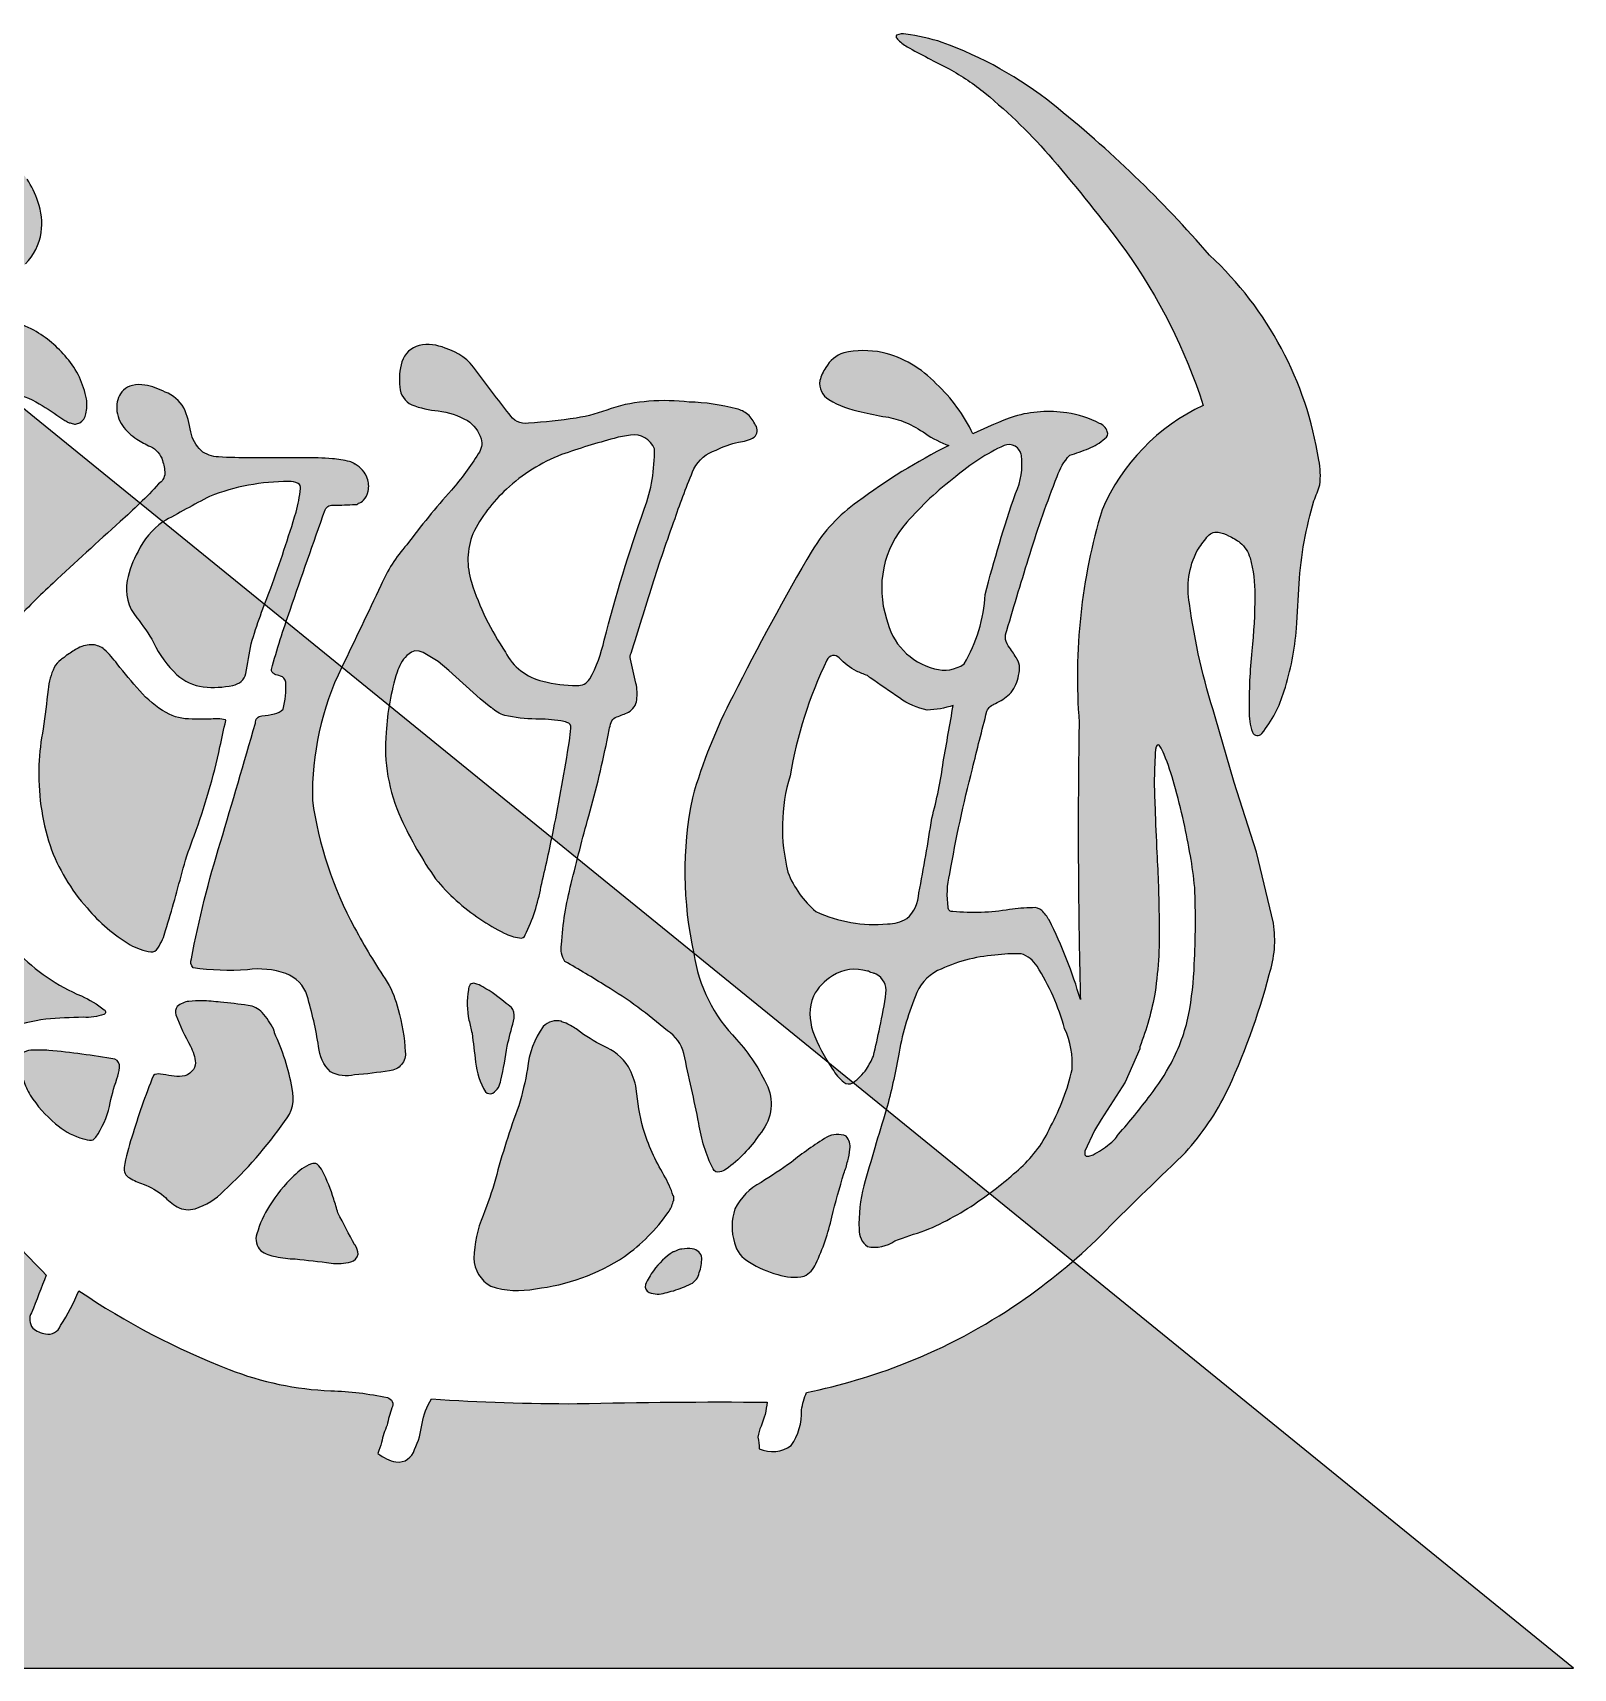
# Model space of a CAD drawing. Header units: millimetres. Extents: x 2998490 to 15040601, y 444546 to 7822218.
# Drawn here: x 14715348 to 14717371, y 7604826 to 7606973 of the extents above; entities that cross this region are included whole.
import ezdxf

# ---------------------------------------------------------------- set-up
doc = ezdxf.new("R2010")
doc.units = ezdxf.units.MM
doc.header["$LTSCALE"] = 2000
doc.layers.add('图框', color=7, linetype='Continuous')

# ---------------------------------------------------------------- blocks, each defined once
blk = doc.blocks.new('TJAD_TK_LOGO')
for points in [[(0.30881, 0.23874, -0.055111), (0.29784, 0.21796, -0.399817), (0.28891, 0.21309, -0.15154), (0.28133, 0.2164, -0.301448), (0.28053, 0.2256, 0.010306), (0.2893, 0.24801, -0.01851), (0.21581, 0.32957, -0.103184), (0.1567, 0.4231, -0.120959), (0.15591, 0.5005, 0.063512), (0.16829, 0.63755, 0.024265), (0.16327, 0.7157, -0.039016), (0.15889, 0.75855, -0.148803), (0.16723, 0.79521, -0.063522), (0.18987, 0.8185, -0.021561), (0.19907, 0.82694), (0, 0.9887), (0, 0.01362), (1.2, 0.01362), (0.90146, 0.25621, -0.02734), (0.8698, 0.23178, -0.056811), (0.80151, 0.19546, -0.043653), (0.74279, 0.17808, 0.070224), (0.73982, 0.16763, -0.155586), (0.73364, 0.14639, -0.268078), (0.71452, 0.14446, 0.046034), (0.71379, 0.15138, -0.10837), (0.71572, 0.15799, 0.067272), (0.7193, 0.17228, 0.007869), (0.60595, 0.17138, -0.018474), (0.51903, 0.17421, 0.089356), (0.51345, 0.15953, -0.084297), (0.50899, 0.14409, -0.378712), (0.49792, 0.13661, -0.129516), (0.48718, 0.14176, 0.010082), (0.48935, 0.14827, -0.06366), (0.49267, 0.15853, -0.047427), (0.49601, 0.17002, 0.412458), (0.49282, 0.17498, 0.04646), (0.45909, 0.17906, -0.083304), (0.3984, 0.19177, -0.056916)], [(0.27751, 0.85143, 0.150805), (0.28636, 0.86957, 0.118181), (0.28441, 0.88799, 0.061251), (0.2779, 0.90147, 0.110829), (0.26583, 0.91177, 0.065976), (0.24825, 0.91883, 0.129921), (0.22866, 0.91972, 0.40681), (0.22638, 0.91568, 0.07663), (0.23027, 0.90699, -0.019502), (0.2369, 0.89583, -0.085799), (0.24059, 0.88429, -0.150999), (0.2351, 0.8585, -0.086307), (0.22482, 0.84645, -0.019332), (0.20624, 0.83258, 0.015742), (0.19907, 0.82694), (0.26358, 0.77452, -0.014783), (0.26722, 0.77416, -0.092021), (0.28522, 0.76746, -0.021612), (0.29918, 0.75832, 0.020501), (0.30164, 0.75688, -0.138406), (0.30203, 0.7565, -0.004327), (0.30424, 0.75585, 0.041521), (0.30683, 0.75531, 0.017006), (0.30936, 0.7562, 0.175362), (0.31267, 0.76017, 0.115175), (0.31332, 0.77033, 0.133458), (0.30164, 0.79475, 0.090138), (0.28204, 0.81134, 0.068529), (0.26743, 0.81655, -0.013934), (0.25656, 0.8189, -0.201719), (0.24956, 0.82386, -0.378426), (0.2504, 0.83067, -0.084166), (0.25976, 0.83735, 0.070184)], [(0.26358, 0.77452, 0.064867), (0.24764, 0.77356, 0.116531), (0.22564, 0.76465, 0.208218), (0.21612, 0.75027, 0.02194), (0.21639, 0.7413, -0.003556), (0.2234, 0.64021, -0.008585), (0.22488, 0.6059, -0.036626), (0.22439, 0.58687, -0.030322), (0.21876, 0.56539, 0.008639), (0.20789, 0.52766, 0.029199), (0.2005, 0.49266, 0.047639), (0.19913, 0.46887, 0.083135), (0.20315, 0.45005, 0.077424), (0.22183, 0.41851, 0.095524), (0.25141, 0.39201, 0.133345), (0.25545, 0.39098, 0.037671), (0.26604, 0.39454, -0.074764), (0.28922, 0.40054, -0.017227), (0.31149, 0.40175, 0.103318), (0.32378, 0.40341, 0.529251), (0.3243, 0.40595, 0.058891), (0.31031, 0.41444, -0.106556), (0.27218, 0.44078, -0.157893), (0.24386, 0.49967, -0.090292), (0.24061, 0.54064, -0.061166), (0.25669, 0.61208, -0.11155), (0.27017, 0.6374, -0.016825), (0.29343, 0.66062, -0.002917), (0.33345, 0.69727, 0.013927), (0.34524, 0.70817)], [(0.47364, 0.73138, 0.018572), (0.47324, 0.73138), (0.47324, 0.73177, 0.06936), (0.47026, 0.73301, 0.047212), (0.45997, 0.73467, 0.024282), (0.4431, 0.73524, -0.000753), (0.41152, 0.73527, -0.013374), (0.39207, 0.73577, -0.164458), (0.38166, 0.73956, -0.15617), (0.37553, 0.75078, 0.064833), (0.3714, 0.76502, 0.17195), (0.36026, 0.77445, 0.077232), (0.3482, 0.7786, 0.099365), (0.34071, 0.77841, 0.128164), (0.33538, 0.77557, 0.199677), (0.33139, 0.76596, 0.156287), (0.33478, 0.75448, 0.086381), (0.34338, 0.74635, 0.029794), (0.35144, 0.742, -0.218512), (0.3587, 0.73366, -0.050196), (0.36017, 0.72597, -0.223734), (0.35637, 0.71969, -0.013892), (0.34524, 0.70817), (0.3589, 0.69707, -0.00619), (0.3868, 0.71228, -0.093205), (0.43392, 0.72116, -0.103421), (0.43943, 0.72002, -0.384925), (0.44095, 0.71696, -0.045853), (0.43836, 0.70293, -0.014561), (0.42325, 0.65758, 0.006316), (0.41949, 0.64784), (0.43233, 0.63741, -0.003465), (0.43477, 0.64446, -0.002724), (0.45572, 0.70433, -0.338072), (0.4611, 0.70698, 0.005218), (0.47344, 0.70742, 0.309415), (0.47563, 0.7082, 0.132077), (0.4786, 0.70995, 0.147744), (0.48138, 0.71544, 0.135646), (0.48081, 0.72308, 0.18433)], [(0.75587, 0.3745, 0.010654), (0.75827, 0.37088, 0.091005), (0.76493, 0.36301, 0.311976), (0.77041, 0.3627)]]:
    blk.add_hatch(color=256).paths.add_polyline_path(points)
h = blk.add_hatch(color=256)
h.paths.add_polyline_path([(0.98153, 0.68792, -0.266995), (0.98813, 0.69093, -0.078548), (0.9944, 0.68874, -0.061401), (1.00138, 0.68467, -0.140506), (1.00722, 0.67556, -0.075077), (1.01003, 0.65327, -0.023792), (1.00836, 0.6201, 0.028581), (1.0066, 0.58471, 0.083513), (1.00864, 0.57165, 0.556873), (1.01421, 0.57089, 0.099876), (1.02756, 0.59631, 0.058859), (1.03485, 0.63327, 0.00868), (1.03644, 0.66024, -0.055868), (1.04534, 0.70969, 0.012909), (1.04885, 0.7191, 0.07627), (1.04822, 0.7339, 0.168287), (0.98312, 0.85603, 0.045812), (0.88953, 0.94607, 0.082299), (0.82362, 0.98292, 0.045024), (0.80189, 0.98789, 0.184323), (0.79642, 0.98715, 0.401214), (0.79695, 0.98491, 0.073894), (0.80272, 0.98033, 0.009968), (0.8278, 0.9671, -0.045085), (0.84926, 0.95264, -0.042435), (0.88951, 0.91327, -0.014659), (0.93263, 0.85945, -0.075958), (0.9793, 0.76654, 0.183281), (0.91893, 0.7042, 0.093166), (0.90534, 0.57742, 0.002645), (0.90486, 0.53878), (0.95013, 0.53878, -0.021718), (0.95089, 0.56136, -0.060902), (0.95146, 0.56342, -0.750169), (0.95342, 0.56331, -0.062141), (0.95602, 0.55848, -0.02804), (0.96202, 0.54063, -0.001207), (0.96254, 0.53878), (0.99875, 0.53878), (0.9978, 0.54178), (0.98642, 0.58089, -0.042759), (0.97107, 0.64831, -0.166183), (0.97571, 0.67999, -0.02967)])
h.paths.add_polyline_path([(0.92053, 0.74668, 0.337691), (0.92232, 0.75036, 0.234051), (0.91753, 0.7558, 0.085029), (0.89795, 0.76201, 0.109404), (0.86662, 0.75997, 0.027051), (0.84194, 0.74954, 0.096966), (0.82008, 0.77939, 0.147389), (0.78791, 0.79802, 0.110178), (0.76489, 0.79778, 0.193659), (0.75429, 0.78908, 0.105864), (0.75071, 0.78133, 0.322715), (0.75613, 0.77, 0.090222), (0.77528, 0.76266, 0.021428), (0.79001, 0.75965, -0.062248), (0.80177, 0.75632, -0.0489), (0.81361, 0.7497, 0.061445), (0.8276, 0.74258, 0.045204), (0.77322, 0.70902, 0.105153), (0.74613, 0.68006, 0.017534), (0.69896, 0.59333, 0.04727), (0.6765, 0.53878), (0.73106, 0.53878, -0.016538), (0.73288, 0.54572, -0.06987), (0.75491, 0.61468, -0.55525), (0.76226, 0.61595, 0.087068), (0.7725, 0.60804, 0.000587), (0.77903, 0.60542, 0.051645), (0.78073, 0.60412, 0.002312), (0.79818, 0.59213, 0.1078), (0.81474, 0.58486, 0.06971), (0.83018, 0.58762, -0.002349), (0.82427, 0.55401, -0.014725), (0.82174, 0.53878), (0.83889, 0.53878, -0.003665), (0.84166, 0.54984, -0.003176), (0.85029, 0.58417, -0.214328), (0.85535, 0.5888, 0.079005), (0.86378, 0.59434, 0.136284), (0.86891, 0.6041, 0.042038), (0.8698, 0.61006, 0.121208), (0.86854, 0.61485, 0.033156), (0.86369, 0.62212, -0.089896), (0.8614, 0.627, -0.153361), (0.86219, 0.63235, -0.00558), (0.87608, 0.67818, -0.02004), (0.89221, 0.72411, -0.10938), (0.89966, 0.73679, 0.024126), (0.91103, 0.74086, 0.094696)])
h.paths.add_polyline_path([(0.87086, 0.73654, -0.143663), (0.86737, 0.71407, 0.018808), (0.84927, 0.65381, -0.117601), (0.83672, 0.61238, -0.229986), (0.81907, 0.60951, -0.2857), (0.79045, 0.63932, -0.267121), (0.80254, 0.69681, -0.053371), (0.83161, 0.72385, -0.07094), (0.86058, 0.74263, -0.49062)], flags=16)
h = blk.add_hatch(color=256)
h.paths.add_polyline_path([(0.71231, 0.75474, 0.083086), (0.70775, 0.76113, 0.127732), (0.70105, 0.76438, 0.060999), (0.67272, 0.76847, 0.050289), (0.64876, 0.76895, 0.061315), (0.62626, 0.76472, -0.058239), (0.60533, 0.75898, -0.023274), (0.57689, 0.75591, -0.318074), (0.56537, 0.76155, -0.012807), (0.54594, 0.78699, 0.176594), (0.52729, 0.80068, 0.141446), (0.51177, 0.80231, 0.254042), (0.50146, 0.79258, 0.094349), (0.50017, 0.77737, 0.272202), (0.50735, 0.76686, 0.06938), (0.52305, 0.76321, -0.099001), (0.54048, 0.7575, -0.173209), (0.54859, 0.74674, -0.244282), (0.54702, 0.7377, -0.042049), (0.53093, 0.71594, 0.019533), (0.5043, 0.68347, 0.074328), (0.48889, 0.6592, -0.003717), (0.46557, 0.61039), (0.49384, 0.58742, -0.03259), (0.4985, 0.60731, -0.114709), (0.5043, 0.6174), (0.5072, 0.61949), (0.50912, 0.62019), (0.51176, 0.62006), (0.5142, 0.61928), (0.52307, 0.61377), (0.5294, 0.60854), (0.5482, 0.59153), (0.55446, 0.58648), (0.55487, 0.58648, 0.137325), (0.56278, 0.58171, 0.052206), (0.58124, 0.57954, -0.039081), (0.59627, 0.57837, -0.061234), (0.59984, 0.57749, -0.389955), (0.60223, 0.57411, -0.015439), (0.60137, 0.56646, -0.009793), (0.59185, 0.51352, -0.001555), (0.59086, 0.50859), (0.60608, 0.49622, -0.005675), (0.61285, 0.52176, 0.021764), (0.62441, 0.5699, -0.037231), (0.62655, 0.57851, -0.166808), (0.62959, 0.58077, 0.014415), (0.63662, 0.58366, 0.232872), (0.64151, 0.59091, 0.087887), (0.64103, 0.60088, 0.002273), (0.63776, 0.6149, -0.178357), (0.63811, 0.61878, -0.001216), (0.65094, 0.65955, -0.011476), (0.66433, 0.69914, -0.017032), (0.67558, 0.72876, -0.192629), (0.68878, 0.73991, -0.05264), (0.70213, 0.74467, 0.121865), (0.71153, 0.74752, 0.384919)])
h.paths.add_polyline_path([(0.59667, 0.73717, -0.021509), (0.62812, 0.74683, -0.053885), (0.63782, 0.74867, -0.363115), (0.65201, 0.74065, -0.093078), (0.64601, 0.70461, 0.023125), (0.62215, 0.62649, -0.067346), (0.61348, 0.60341, -0.278742), (0.60573, 0.59952, -0.067064), (0.58551, 0.60213, -0.223721), (0.56317, 0.61941, -0.070697), (0.54298, 0.66087, -0.171192), (0.54372, 0.69003, -0.090372), (0.5638, 0.71659, -0.097027)], flags=16)
h = blk.add_hatch(color=256)
h.paths.add_polyline_path([(0.41949, 0.64784), (0.3589, 0.69707, 0.122439), (0.34409, 0.67942, 0.077208), (0.33764, 0.66218, 0.221374), (0.34315, 0.64015, -0.044103), (0.3534, 0.62512, 0.092474), (0.36728, 0.60594, 0.149827), (0.38303, 0.59867, 0.078107), (0.40063, 0.59962, 0.300992), (0.40848, 0.60661, 0.003448), (0.41157, 0.62444, -0.014936)])
h.paths.add_polyline_path([(0.44808, 0.53122, -0.118411), (0.46557, 0.61039), (0.43233, 0.63741, 0.013731), (0.42363, 0.60913, 0.354128), (0.42552, 0.60656, 0.149403), (0.42546, 0.60619, -0.033756), (0.42898, 0.6051, -0.301225), (0.43223, 0.60156, -0.067966), (0.43064, 0.58533, -0.155357), (0.42546, 0.58262, -0.0383), (0.41755, 0.58134, 0.394404), (0.41409, 0.57711, -0.002997), (0.39326, 0.50605, 0.027314), (0.37589, 0.43656, 0.262389), (0.37689, 0.43116, 0.054171), (0.40932, 0.43007, -0.120269), (0.4322, 0.42777, -0.238212), (0.44497, 0.41454, -0.030328), (0.45179, 0.38432, 0.177342), (0.45886, 0.36921, 0.189169), (0.47324, 0.36741, 0.024901), (0.49406, 0.36988, 0.43233), (0.50349, 0.38118, 0.054023), (0.49916, 0.40643, 0.072563), (0.49275, 0.42266, -0.024272), (0.47324, 0.45512, -0.09052)])
h.paths.add_polyline_path([(0.59086, 0.50859), (0.49384, 0.58742, 0.02545), (0.49203, 0.57157, 0.128799), (0.50092, 0.52013, 0.044216), (0.52156, 0.48427, 0.076323), (0.54802, 0.46043, 0.034366), (0.56241, 0.45192, 0.076032), (0.57215, 0.44892, 0.341488), (0.57502, 0.45086, 0.069217), (0.58437, 0.47946, 0.009229)])
h.paths.add_polyline_path([(0.60608, 0.49622, 0.003269), (0.60244, 0.48144, 0.051211), (0.59667, 0.44508, 0.204101), (0.59866, 0.43503, -0.011598), (0.62322, 0.42028, -0.044991), (0.65981, 0.39357, -0.200983), (0.66948, 0.3801, -0.006426), (0.67851, 0.33848, 0.079721), (0.68706, 0.31122, 0.326464), (0.69069, 0.30944, 0.087838), (0.69475, 0.3111, 0.087656), (0.71457, 0.33173, 0.286319), (0.71957, 0.36033, 0.076349), (0.70105, 0.38851, -0.160397), (0.67555, 0.43977), (0.67555, 0.43977)])
h.paths.add_polyline_path([(0.85172, 0.29663), (0.79032, 0.34652, 0.007087), (0.77694, 0.30133, 0.070922), (0.77407, 0.2754, 0.248353), (0.77903, 0.26501, 0.199635), (0.79542, 0.26842, -0.006886), (0.81337, 0.27458, 0.05678), (0.84674, 0.29305, 0.006803)])
h = blk.add_hatch(color=256)
h.paths.add_polyline_path([(0.39298, 0.56288, -0.011586), (0.39651, 0.57872, 0.253288), (0.39609, 0.57912, 0.095247), (0.38777, 0.57952, -0.0106), (0.37632, 0.57954, -0.133876), (0.36083, 0.58333, -0.082431), (0.34513, 0.59637, -0.01622), (0.3317, 0.61239, 0.042319), (0.32398, 0.62104, 0.140851), (0.31718, 0.6238, 0.145933), (0.30849, 0.62181, 0.038492), (0.30203, 0.61778), (0.30164, 0.61778, 0.000616), (0.30004, 0.61624, 0.032553), (0.29794, 0.61476, 0.095329), (0.29416, 0.61031, 0.096767), (0.29055, 0.59711, -0.001525), (0.28756, 0.57372, 0.034244), (0.28495, 0.55216, 0.085899), (0.29164, 0.50407, 0.097395), (0.31369, 0.46688, 0.083463), (0.33947, 0.44499, 0.098864), (0.35167, 0.44075, 0.30663), (0.35588, 0.44296, 0.075685), (0.36058, 0.45346, 0.009946), (0.37099, 0.49055, -0.023424), (0.37758, 0.50994, 0.034776)])
h.paths.add_polyline_path([(0.3331, 0.37231, 0.321528), (0.3303, 0.37668, 0.021484), (0.29091, 0.38197, 0.022843), (0.28153, 0.38219, 0.102534), (0.27629, 0.38098, 0.130045), (0.27175, 0.37827, 0.267367), (0.27121, 0.37365, -0.005872), (0.27575, 0.36426, 0.058515), (0.27984, 0.35535, 0.081344), (0.29489, 0.33829, 0.099387), (0.30948, 0.32982, 0.035917), (0.31517, 0.32838, 0.245908), (0.31849, 0.32969, 0.105203), (0.32705, 0.34863, -0.034055), (0.33157, 0.36525, 0.056891)])
h.paths.add_polyline_path([(0.43149, 0.33956, 0.245812), (0.43596, 0.35932, 0.065072), (0.42546, 0.39252, 0.134826), (0.42532, 0.39341, -0.114996), (0.42507, 0.39445, 0.061748), (0.41817, 0.40452, 0.16919), (0.40987, 0.40881, 0.009694), (0.39324, 0.41075, 0.017654), (0.38225, 0.41158, 0.044621), (0.37446, 0.41117, 0.15913), (0.3675, 0.40816, 0.263058), (0.36656, 0.40359, 0.037983), (0.37536, 0.38448, -0.091013), (0.3784, 0.37451, -0.183458), (0.37626, 0.36955, -0.186991), (0.37046, 0.36655, -0.076588), (0.36384, 0.36684, 0.012233), (0.35705, 0.36796, 0.175338), (0.35325, 0.36704, 0.023216), (0.34041, 0.33025, 0.04069), (0.33579, 0.31226, 0.28537), (0.33894, 0.30592, 0.048651), (0.34716, 0.3023, -0.083296), (0.35948, 0.29511, 0.044689), (0.36743, 0.28865, 0.196761), (0.37812, 0.28761, 0.127879), (0.39536, 0.29822, 0.050671)])
h.paths.add_polyline_path([(0.46329, 0.2851, 0.013244), (0.46082, 0.29332, 0.042352), (0.45379, 0.3106, 0.086452), (0.45099, 0.31417, 0.181931), (0.44745, 0.31441, 0.105167), (0.43698, 0.30711, 0.063777), (0.42247, 0.28924, 0.079039), (0.415, 0.27261, 0.295118), (0.41732, 0.26256, 0.12746), (0.42616, 0.25903, 0.051219), (0.43781, 0.25767, -0.006938), (0.45921, 0.25516, 0.101871), (0.47163, 0.25608, 0.282022), (0.47528, 0.26043, 0.127329), (0.47342, 0.26615), (0.47324, 0.26617, -0.004335)])
h.paths.add_polyline_path([(0.65773, 0.30757, -0.058552), (0.64526, 0.33545, -0.043685), (0.64123, 0.35906, 0.088622), (0.63652, 0.37217, 0.151789), (0.62153, 0.38461, -0.046532), (0.60616, 0.39422, 0.04555), (0.59946, 0.39812, 0.043142), (0.59667, 0.39909), (0.59662, 0.39943, 0.251715), (0.58578, 0.3963, 0.137334), (0.57638, 0.37097, -0.022108), (0.5712, 0.34903, 0.025269), (0.55725, 0.3052, -0.028381), (0.5499, 0.28365, 0.095667), (0.54441, 0.25802, 0.266705), (0.55446, 0.24144, 0.133638), (0.58108, 0.23989, 0.117773), (0.63413, 0.25903, 0.081266), (0.6603, 0.28537, 0.080524), (0.66316, 0.29168), (0.66319, 0.29201), (0.66356, 0.29245), (0.66356, 0.29515), (0.66321, 0.2952, 0.059624)])
h.paths.add_polyline_path([(0.56752, 0.40642, 0.121011), (0.56362, 0.4099, 0.051248), (0.54975, 0.41983, 0.077555), (0.54474, 0.42191, 0.238499), (0.54217, 0.42122, 0.167798), (0.54117, 0.41812, 0.09655), (0.54142, 0.39991, -0.014406), (0.54326, 0.39228, -0.00033), (0.54537, 0.37499, 0.1059), (0.55129, 0.35727, 0.313865), (0.55571, 0.35651, 0.231713), (0.56042, 0.3643, 0.026659), (0.56425, 0.3846, -0.007425), (0.56811, 0.3998, 0.16995)])
h.paths.add_polyline_path([(0.67879, 0.2495, 0.082015), (0.68025, 0.25815, 0.360369), (0.67463, 0.26361, 0.094324), (0.66834, 0.26347, 0.109868), (0.66575, 0.26291, -0.017853), (0.66356, 0.26192), (0.66316, 0.26192, 0.095638), (0.65151, 0.25063, 0.069381), (0.6467, 0.24232, 0.391778), (0.64887, 0.23761, 0.16265), (0.65837, 0.23739, 0.029698), (0.66316, 0.23874), (0.66356, 0.23874, 0.027865), (0.67377, 0.24274, 0.232972)])
h.paths.add_polyline_path([(0.76506, 0.30864, -0.00792), (0.76628, 0.31215, -0.04061), (0.76731, 0.31606, 0.057732), (0.76861, 0.32303, 0.231089), (0.76638, 0.33089, 0.223752), (0.75475, 0.33022, 0.032861), (0.73364, 0.31524, -0.012035), (0.7156, 0.30332, 0.160241), (0.70008, 0.28743, 0.160304), (0.69979, 0.26733, 0.221951), (0.70875, 0.25572, 0.080228), (0.72553, 0.24841, 0.124433), (0.74142, 0.2473, 0.177577), (0.74822, 0.25479, 0.06059), (0.75776, 0.28264, -0.013372)])
h = blk.add_hatch(color=256)
h.paths.add_polyline_path([(0.95165, 0.49978, -0.00262), (0.95055, 0.52649, -0.01182), (0.95013, 0.53878), (0.90486, 0.53878, 0.006126), (0.9053, 0.44927, 0.002492), (0.90604, 0.41223, 0.048247), (0.88734, 0.45973, 0.065909), (0.88313, 0.46537, 0.224936), (0.87748, 0.46702, 0.038284), (0.86378, 0.46594, -0.06616), (0.82999, 0.46477, -0.485088), (0.82725, 0.46723, -0.101913), (0.82819, 0.48716, -0.016956), (0.83889, 0.53878), (0.82174, 0.53878, -0.017973), (0.81743, 0.52044, -0.010562), (0.80977, 0.47589, -0.208845), (0.80252, 0.46053, -0.11949), (0.79103, 0.45739, -0.131776), (0.74837, 0.46477, -0.127624), (0.73166, 0.48816, -0.118385), (0.73106, 0.53878), (0.6765, 0.53878, 0.005191), (0.67468, 0.53255, 0.105733), (0.67555, 0.43977), (0.71814, 0.40516), (0.74484, 0.40516, -0.078177), (0.7468, 0.4144, -0.129583), (0.75821, 0.42642, -0.224047), (0.77903, 0.42923, -0.071036), (0.77967, 0.42917, 0.101063), (0.78101, 0.42848, -0.019588), (0.78261, 0.42807, -0.023828), (0.7843, 0.42737, -0.322257), (0.79011, 0.4162, -0.013384), (0.78838, 0.40516), (0.80422, 0.40516, -0.014271), (0.80752, 0.41398, -0.194353), (0.82093, 0.42954, -0.094044), (0.85505, 0.43878, -0.035175), (0.87066, 0.43961, -0.177154), (0.88018, 0.43221, -0.054292), (0.89341, 0.40516), (0.94814, 0.40516, 0.016129), (0.95062, 0.41669, 0.043741), (0.95294, 0.46025, 0.012835)])
h.paths.add_polyline_path([(1.02116, 0.45775), (1.011, 0.50008), (0.99875, 0.53878), (0.96254, 0.53878, -0.013434), (0.9677, 0.51803, -0.01242), (0.97163, 0.49805, -0.017255), (0.97422, 0.47911, -0.024091), (0.97396, 0.43337, -0.03797), (0.97092, 0.40516), (1.01219, 0.40516, 0.01383), (1.01871, 0.42729, 0.116879)])
h.paths.add_polyline_path([(0.96673, 0.31904, 0.068823), (0.99247, 0.3556, 0.031999), (1.01219, 0.40516), (0.97092, 0.40516, -0.002893), (0.97051, 0.40304, -0.072675), (0.96028, 0.37461, -0.038888), (0.94768, 0.35515, -0.02059), (0.92877, 0.33208, -0.114728), (0.92325, 0.32608, -0.052839), (0.91361, 0.31981), (0.91099, 0.31887), (0.90877, 0.31897), (0.90872, 0.322), (0.91442, 0.33427), (0.91838, 0.34074), (0.93277, 0.36309), (0.94147, 0.38286), (0.94147, 0.38402, 0.030329), (0.94814, 0.40516), (0.89341, 0.40516, -0.019139), (0.89663, 0.39502, -0.131139), (0.90104, 0.37053, -0.068706), (0.8883, 0.3366, -0.106182), (0.87049, 0.31215, -0.027075), (0.85172, 0.29663), (0.90146, 0.25621, 0.015633), (0.9183, 0.27168, -0.009266)])
h = blk.add_hatch(color=256)
h.paths.add_polyline_path([(0.79754, 0.37873, -0.041396), (0.80422, 0.40516), (0.78838, 0.40516, -0.011453), (0.78643, 0.3958, -0.01007), (0.78261, 0.37861, -0.034546), (0.7785, 0.37083, -0.087737), (0.77041, 0.3627), (0.79032, 0.34652), (0.79032, 0.34652, 0.020125)])
h.paths.add_polyline_path([(0.74484, 0.40516), (0.71814, 0.40516), (0.75587, 0.3745, -0.051476), (0.74658, 0.39329, -0.099669)])
blk.add_lwpolyline([(0, 0.9887), (0, 0.01362), (1.2, 0.01362)], close=True)
for points in [[(0.27218, 0.44078, 0.106556), (0.31031, 0.41444, -0.057352), (0.32396, 0.40621, -0.620281), (0.32378, 0.40341, -0.103318), (0.31149, 0.40175, 0.017227), (0.28922, 0.40054, 0.074764), (0.26604, 0.39454, -0.037671)], [(0.26722, 0.77416, -0.092021), (0.28522, 0.76746, -0.021612), (0.29918, 0.75832, 0.020501), (0.30164, 0.75688, -0.138406), (0.30203, 0.7565, -0.004327), (0.30424, 0.75585, 0.041521), (0.30683, 0.75531, 0.017006), (0.30936, 0.7562, 0.218913), (0.313, 0.76139, 0.100805), (0.31332, 0.77033, 0.133458), (0.30164, 0.79475, 0.090138), (0.28204, 0.81134, 0.068529), (0.26743, 0.81655, -0.013934)], [(0.27695, 0.85084, 0.15691), (0.28636, 0.86957, 0.118181), (0.28441, 0.88799, 0.061251), (0.2779, 0.90147, 0.110829)], [(0.21581, 0.32957, 0.01851), (0.2893, 0.24801, -0.010306), (0.28053, 0.2256, 0.301448), (0.28133, 0.2164, 0.15154), (0.28891, 0.21309, 0.399817), (0.29784, 0.21796, 0.055111), (0.30881, 0.23874, 0.056916), (0.3984, 0.19177, 0.083304), (0.45909, 0.17906, -0.046418), (0.49278, 0.17499, -0.509372), (0.49554, 0.1688, 0.042269), (0.49267, 0.15853, 0.06366), (0.48935, 0.14827, -0.010082), (0.48718, 0.14176, 0.129516), (0.49792, 0.13661, 0.378712), (0.50899, 0.14409, 0.084297), (0.51345, 0.15953, -0.089356), (0.51903, 0.17421, 0.018474), (0.60595, 0.17138, -0.007869), (0.7193, 0.17228, -0.067272), (0.71572, 0.15799, 0.10837), (0.71379, 0.15138, -0.046034), (0.71452, 0.14446, 0.268078), (0.73364, 0.14639, 0.155586), (0.73982, 0.16763, -0.070224), (0.74279, 0.17808, 0.043653), (0.80151, 0.19546, 0.056811), (0.8698, 0.23178, 0.042991), (0.9183, 0.27168, -0.009266), (0.96673, 0.31904, 0.068823), (0.99247, 0.3556, 0.045849), (1.01871, 0.42729, 0.116879), (1.02116, 0.45775), (1.011, 0.50008), (0.9978, 0.54178), (0.98642, 0.58089, -0.042759), (0.97107, 0.64831, -0.166183), (0.97571, 0.67999, -0.02967), (0.98153, 0.68792, -0.266995), (0.98813, 0.69093, -0.078548), (0.9944, 0.68874, -0.061401), (1.00138, 0.68467, -0.140506), (1.00722, 0.67556, -0.075077), (1.01003, 0.65327, -0.023792), (1.00836, 0.6201, 0.028581), (1.0066, 0.58471, 0.083513), (1.00864, 0.57165, 0.561681), (1.01424, 0.57093, 0.099708), (1.02756, 0.59631, 0.059415), (1.03488, 0.63363, 0.008566), (1.03644, 0.66024, -0.055868), (1.04534, 0.70969, 0.012909), (1.04885, 0.7191, 0.07627), (1.04822, 0.7339, 0.168287), (0.98312, 0.85603, 0.045812), (0.88953, 0.94607, 0.082299), (0.82362, 0.98292, 0.045024), (0.80189, 0.98789, 0.184323), (0.79642, 0.98715, 0.401214), (0.79695, 0.98491, 0.073894), (0.80272, 0.98033, 0.009968), (0.8278, 0.9671, -0.045085), (0.84926, 0.95264, -0.042435), (0.88951, 0.91327, -0.014659), (0.93263, 0.85945, -0.075958), (0.9793, 0.76654, 0.183281), (0.91893, 0.7042, 0.093166), (0.90534, 0.57742, 0.00877), (0.9053, 0.44927, 0.002492), (0.90604, 0.41223, 0.048247), (0.88734, 0.45973, 0.065909), (0.88313, 0.46537, 0.224936), (0.87748, 0.46702, 0.038284), (0.86378, 0.46594, -0.06616), (0.82999, 0.46477, -0.485088), (0.82725, 0.46723, -0.101913), (0.82819, 0.48716, -0.020622), (0.84166, 0.54984, -0.003176), (0.85029, 0.58417, -0.214328), (0.85535, 0.5888, 0.079005), (0.86378, 0.59434, 0.136284), (0.86891, 0.6041, 0.042038), (0.8698, 0.61006, 0.13569), (0.86824, 0.61536, 0.030912), (0.86369, 0.62212, -0.089896), (0.8614, 0.627, -0.153361), (0.86219, 0.63235, -0.00558), (0.87608, 0.67818, -0.02004), (0.89221, 0.72411, -0.10938), (0.89966, 0.73679, 0.024126), (0.91103, 0.74086, 0.094696), (0.92053, 0.74668, 0.397569), (0.9221, 0.75104, 0.211166), (0.91753, 0.7558, 0.085029), (0.89795, 0.76201, 0.109404), (0.86662, 0.75997, 0.027051), (0.84194, 0.74954, 0.096966), (0.82008, 0.77939, 0.147389), (0.78791, 0.79802, 0.110178), (0.76489, 0.79778, 0.193659), (0.75429, 0.78908, 0.105864), (0.75071, 0.78133, 0.322715), (0.75613, 0.77, 0.090222), (0.77528, 0.76266, 0.021428), (0.79001, 0.75965, -0.062248), (0.80177, 0.75632, -0.0489), (0.81361, 0.7497, 0.061445), (0.8276, 0.74258, 0.045204), (0.77322, 0.70902, 0.105153), (0.74613, 0.68006, 0.017534), (0.69896, 0.59333, 0.052474), (0.67468, 0.53255, 0.105733), (0.67555, 0.43977, 0.160397), (0.70105, 0.38851, -0.076349), (0.71957, 0.36033, -0.286319), (0.71457, 0.33173, -0.087656), (0.69475, 0.3111, -0.08033), (0.69106, 0.30952, -0.368951), (0.68699, 0.31135, -0.079318), (0.67851, 0.33848, 0.006426), (0.66948, 0.3801, 0.200983), (0.65981, 0.39357, 0.044991), (0.62322, 0.42028, 0.011598), (0.59866, 0.43503, -0.204101), (0.59667, 0.44508, -0.051211), (0.60244, 0.48144, -0.008944), (0.61285, 0.52176, 0.021764), (0.62441, 0.5699, -0.037231), (0.62655, 0.57851, -0.166808), (0.62959, 0.58077, 0.014415), (0.63662, 0.58366, 0.232872), (0.64151, 0.59091, 0.087887), (0.64103, 0.60088, 0.002324), (0.63768, 0.61522, -0.163549), (0.63811, 0.61878, -0.001216), (0.65094, 0.65955, -0.011476), (0.66433, 0.69914, -0.017032), (0.67558, 0.72876, -0.192629), (0.68878, 0.73991, -0.05264), (0.70213, 0.74467, 0.121865), (0.71153, 0.74752, 0.384919), (0.71231, 0.75474, 0.083086), (0.70775, 0.76113, 0.127732), (0.70105, 0.76438, 0.060999), (0.67272, 0.76847, 0.050289), (0.64876, 0.76895, 0.061315), (0.62626, 0.76472, -0.058239), (0.60533, 0.75898, -0.023274), (0.57689, 0.75591, -0.318074), (0.56537, 0.76155, -0.012807), (0.54594, 0.78699, 0.176594), (0.52729, 0.80068, 0.141446), (0.51177, 0.80231, 0.254042), (0.50146, 0.79258, 0.094349), (0.50017, 0.77737, 0.272202), (0.50735, 0.76686, 0.06938), (0.52305, 0.76321, -0.099001), (0.54048, 0.7575, -0.176084), (0.54865, 0.74652, -0.238335), (0.54702, 0.7377, -0.042049), (0.53093, 0.71594, 0.019533), (0.5043, 0.68347, 0.074328), (0.48889, 0.6592, -0.003717), (0.46557, 0.61039, 0.118412), (0.44808, 0.53122, 0.09052), (0.47324, 0.45512, 0.024272), (0.49275, 0.42266, -0.072563), (0.49916, 0.40643, -0.054023), (0.50349, 0.38118, -0.43233), (0.49406, 0.36988, -0.024901), (0.47324, 0.36741, -0.189169), (0.45886, 0.36921, -0.177342), (0.45179, 0.38432, 0.030328), (0.44497, 0.41454, 0.238212), (0.4322, 0.42777, 0.120269), (0.40932, 0.43007, -0.054171), (0.37689, 0.43116, -0.262389), (0.37589, 0.43656, -0.027314), (0.39326, 0.50605, 0.002997), (0.41409, 0.57711, -0.42145), (0.41792, 0.58137, 0.036527), (0.42546, 0.58262, 0.155357), (0.43064, 0.58533, 0.067966), (0.43223, 0.60156, 0.301225), (0.42898, 0.6051, 0.033756), (0.42546, 0.60619, -0.149403), (0.42552, 0.60656, -0.354128), (0.42363, 0.60913, -0.017197), (0.43477, 0.64446, -0.010154), (0.43477, 0.64446, -0.002724), (0.45572, 0.70433, -0.338072), (0.4611, 0.70698, 0.005218), (0.47344, 0.70742, 0.309415), (0.47563, 0.7082, 0.132077), (0.4786, 0.70995, 0.147744), (0.48138, 0.71544, 0.135646), (0.48081, 0.72308, 0.18433), (0.47364, 0.73138, 0.018572), (0.47324, 0.73138), (0.47324, 0.73177, 0.071117), (0.47018, 0.73303, 0.046841), (0.45997, 0.73467, 0.024282), (0.4431, 0.73524, -0.000753), (0.41152, 0.73527, -0.013374), (0.39207, 0.73577, -0.164458), (0.38166, 0.73956, -0.15617), (0.37553, 0.75078, 0.064833), (0.3714, 0.76502, 0.17195), (0.36026, 0.77445, 0.077232), (0.3482, 0.7786, 0.099365), (0.34071, 0.77841, 0.128164), (0.33538, 0.77557, 0.199677), (0.33139, 0.76596, 0.156287), (0.33478, 0.75448, 0.086381), (0.34338, 0.74635, 0.029794), (0.35144, 0.742, -0.218512), (0.3587, 0.73366, -0.050196), (0.36017, 0.72597, -0.223734), (0.35637, 0.71969, -0.027824), (0.33345, 0.69727, 0.002917), (0.29343, 0.66062, 0.016825), (0.27017, 0.6374, 0.11155)], [(0.62812, 0.74683, 0.021509), (0.59667, 0.73717, 0.097027), (0.5638, 0.71659, 0.090372), (0.54372, 0.69003, 0.169889), (0.54292, 0.66108, 0.071038), (0.56317, 0.61941, 0.223721), (0.58551, 0.60213, 0.067064), (0.60573, 0.59952, 0.278742), (0.61348, 0.60341, 0.067346), (0.62215, 0.62649, -0.023125), (0.64601, 0.70461, 0.093078), (0.65201, 0.74065, 0.363115), (0.63782, 0.74867, 0.053885), (0.62812, 0.74683, 6.810958)], [(0.86058, 0.74263, 0.07094), (0.83161, 0.72385, 0.053371), (0.80254, 0.69681, 0.267121), (0.79045, 0.63932, 0.2857), (0.81907, 0.60951, 0.229986), (0.83672, 0.61238, 0.117601), (0.84927, 0.65381, -0.018808), (0.86737, 0.71407, 0.14456), (0.87084, 0.73668, 0.484806), (0.86058, 0.74263, 5.237074)], [(0.43394, 0.72116, 0.093231), (0.3868, 0.71228, 0.00619), (0.3589, 0.69707, 0.122439), (0.34409, 0.67942, 0.077208), (0.33764, 0.66218, 0.223971), (0.34331, 0.63994, -0.043458), (0.3534, 0.62512, 0.092474), (0.36728, 0.60594, 0.149827), (0.38303, 0.59867, 0.078107), (0.40063, 0.59962, 0.300992), (0.40848, 0.60661, 0.003448), (0.41157, 0.62444, -0.021253), (0.42325, 0.65758, 0.014561), (0.43836, 0.70293, 0.045853), (0.44095, 0.71696, 0.360509), (0.43963, 0.71993, 0.107188), (0.43394, 0.72116, -16745.559379)], [(0.39606, 0.57912, 0.094892), (0.38777, 0.57952, -0.0106), (0.37632, 0.57954, -0.133876), (0.36083, 0.58333, -0.082431), (0.34513, 0.59637, -0.01622), (0.3317, 0.61239, 0.042319), (0.32398, 0.62104, 0.140851), (0.31718, 0.6238, 0.145933), (0.30849, 0.62181, 0.038492), (0.30203, 0.61778), (0.30164, 0.61778, 0.000616), (0.30004, 0.61624, 0.031804), (0.29799, 0.6148, 0.096292), (0.29416, 0.61031, 0.096767), (0.29055, 0.59711, -0.001525), (0.28756, 0.57372, 0.034244), (0.28495, 0.55216, 0.085899), (0.29164, 0.50407, 0.097395), (0.31369, 0.46688, 0.083463), (0.33947, 0.44499, 0.098864), (0.35167, 0.44075, 0.30663), (0.35588, 0.44296, 0.075685), (0.36058, 0.45346, 0.009946), (0.37099, 0.49055, -0.023424), (0.37758, 0.50994, 0.034776), (0.39298, 0.56288, -0.011586), (0.39651, 0.57872, 0.266953), (0.39606, 0.57912, -9.367818)], [(0.59627, 0.57837, 0.039081), (0.58124, 0.57954, -0.052206), (0.56278, 0.58171, -0.137325), (0.55487, 0.58648), (0.55446, 0.58648), (0.5482, 0.59153), (0.5294, 0.60854), (0.52307, 0.61377), (0.5142, 0.61928), (0.51176, 0.62006), (0.50912, 0.62019), (0.5072, 0.61949), (0.5043, 0.6174, 0.11368), (0.49853, 0.60741, 0.058255), (0.49203, 0.57157, 0.128799), (0.50092, 0.52013, 0.044216), (0.52156, 0.48427, 0.076323), (0.54802, 0.46043, 0.034366), (0.56241, 0.45192, 0.072238), (0.57165, 0.449, 0.392565), (0.57502, 0.45086, 0.069217), (0.58437, 0.47946, 0.010784), (0.59185, 0.51352, 0.009793), (0.60137, 0.56646, 0.015439), (0.60223, 0.57411, 0.389955), (0.59984, 0.57749, 0.061234), (0.59627, 0.57837, -16.613237)], [(0.83018, 0.58762, -0.06971), (0.81474, 0.58486, -0.1078), (0.79818, 0.59213, -0.002312), (0.78073, 0.60412, -0.051645), (0.77903, 0.60542, -0.000587), (0.7725, 0.60804, -0.087068), (0.76226, 0.61595, 0.55525), (0.75491, 0.61468, 0.06987), (0.73288, 0.54572, 0.135187), (0.73166, 0.48816, 0.127624), (0.74837, 0.46477, 0.131776), (0.79103, 0.45739, 0.11949), (0.80252, 0.46053, 0.208845), (0.80977, 0.47589, 0.010562), (0.81743, 0.52044, 0.032706), (0.82427, 0.55401, 0.002349), (0.83018, 0.58762, 0.084937)], [(0.95089, 0.56136, 0.033546), (0.95055, 0.52649, 0.00262), (0.95165, 0.49978, -0.012835), (0.95294, 0.46025, -0.043741), (0.95062, 0.41669, -0.046481), (0.94147, 0.38402), (0.94147, 0.38286), (0.93277, 0.36309), (0.91838, 0.34074), (0.91442, 0.33427), (0.90872, 0.322), (0.90876, 0.31963), (0.90944, 0.31894), (0.91099, 0.31887), (0.91361, 0.31981, 0.052839), (0.92325, 0.32608, 0.114728), (0.92877, 0.33208, 0.02059), (0.94768, 0.35515, 0.038888), (0.96028, 0.37461, 0.072675), (0.97051, 0.40304, 0.040867), (0.97396, 0.43337, 0.024091), (0.97422, 0.47911, 0.017255), (0.97163, 0.49805, 0.01242), (0.9677, 0.51803, 0.014641), (0.96202, 0.54063, 0.02804), (0.95602, 0.55848, 0.062141), (0.95342, 0.56331, 0.750169), (0.95146, 0.56342, 0.060902), (0.95089, 0.56136, -13.357546)], [(0.80752, 0.41398, 0.0557), (0.79754, 0.37873, -0.020125), (0.79032, 0.34652, 0.007087), (0.77694, 0.30133, 0.070922), (0.77407, 0.2754, 0.248353), (0.77903, 0.26501, 0.199635), (0.79542, 0.26842, -0.006886), (0.81337, 0.27458, 0.05678), (0.84674, 0.29305, 0.033884), (0.87049, 0.31215, 0.106182), (0.8883, 0.3366, 0.068706), (0.90104, 0.37053, 0.131139), (0.89663, 0.39502, 0.073508), (0.88018, 0.43221, 0.177154), (0.87066, 0.43961, 0.035175), (0.85505, 0.43878, 0.094044), (0.82093, 0.42954, 0.194353), (0.80752, 0.41398, 1.395504)], [(0.77902, 0.42923, 0.224008), (0.75821, 0.42642, 0.129583), (0.7468, 0.4144, 0.179243), (0.74658, 0.39329, 0.062164), (0.75827, 0.37088, 0.091005), (0.76493, 0.36301, 0.312007), (0.77041, 0.3627, 0.087732), (0.7785, 0.37083, 0.034546), (0.78261, 0.37861, 0.01007), (0.78643, 0.3958, 0.02484), (0.79011, 0.4162, 0.322257), (0.7843, 0.42737, 0.023828), (0.78261, 0.42807, 0.019588), (0.78101, 0.42848, -0.101063), (0.77967, 0.42917, 0.071042), (0.77903, 0.42923, 42.184609)], [(0.56362, 0.4099, 0.051248), (0.54975, 0.41983, 0.074352), (0.54496, 0.42186, 0.258738), (0.54217, 0.42122, 0.167798), (0.54117, 0.41812, 0.09655), (0.54142, 0.39991, -0.014406), (0.54326, 0.39228, -0.00033), (0.54537, 0.37499, 0.1059), (0.55129, 0.35727, 0.313865), (0.55571, 0.35651, 0.231713), (0.56042, 0.3643, 0.026659), (0.56425, 0.3846, -0.007268), (0.56803, 0.39948, 0.17843), (0.56752, 0.40642, 0.121011), (0.56362, 0.4099, -4.005973)], [(0.37446, 0.41117, 0.15913), (0.3675, 0.40816, 0.288408), (0.36671, 0.40317, 0.037176), (0.37536, 0.38448, -0.091013), (0.3784, 0.37451, -0.183458), (0.37626, 0.36955, -0.186991), (0.37046, 0.36655, -0.073503), (0.3641, 0.36679, 0.012051), (0.35741, 0.36791, 0.191959), (0.35325, 0.36704, 0.023216), (0.34041, 0.33025, 0.04069), (0.33579, 0.31226, 0.28537), (0.33894, 0.30592, 0.048651), (0.34716, 0.3023, -0.083296), (0.35948, 0.29511, 0.044689), (0.36743, 0.28865, 0.196761), (0.37812, 0.28761, 0.127879), (0.39536, 0.29822, 0.050671), (0.43149, 0.33956, 0.245812), (0.43596, 0.35932, 0.065072), (0.42546, 0.39252, 0.14855), (0.42528, 0.39349, -0.105311), (0.42507, 0.39445, 0.061748), (0.41817, 0.40452, 0.172152), (0.40971, 0.40883, 0.009599), (0.39324, 0.41075, 0.017654), (0.38225, 0.41158, 0.044621), (0.37446, 0.41117, 14.039162)], [(0.59946, 0.39812, 0.043142), (0.59667, 0.39909), (0.59662, 0.39943, 0.251715), (0.58578, 0.3963, 0.137334), (0.57638, 0.37097, -0.022108), (0.5712, 0.34903, 0.025269), (0.55725, 0.3052, -0.028381), (0.5499, 0.28365, 0.095667), (0.54441, 0.25802, 0.266705), (0.55446, 0.24144, 0.133638), (0.58108, 0.23989, 0.117773), (0.63413, 0.25903, 0.081266), (0.6603, 0.28537, 0.080524), (0.66316, 0.29168), (0.66319, 0.29201), (0.66356, 0.29245), (0.66356, 0.29515), (0.66321, 0.2952, 0.059624), (0.65773, 0.30757, -0.058552), (0.64526, 0.33545, -0.043685), (0.64123, 0.35906, 0.088622), (0.63652, 0.37217, 0.151789), (0.62153, 0.38461, -0.046532), (0.60616, 0.39422, 0.04555), (0.59946, 0.39812, -0.637022)], [(0.3303, 0.37668, 0.021484), (0.29091, 0.38197, 0.022843), (0.28153, 0.38219, 0.102534), (0.27629, 0.38098, 0.130045), (0.27175, 0.37827, 0.297474), (0.27144, 0.37319, -0.00558), (0.27575, 0.36426, 0.058515), (0.27984, 0.35535, 0.081344), (0.29489, 0.33829, 0.099387), (0.30948, 0.32982, 0.035917), (0.31517, 0.32838, 0.291616), (0.31887, 0.33022, 0.101893), (0.32705, 0.34863, -0.0334), (0.33146, 0.36494, 0.055709), (0.33304, 0.37184, 0.351699), (0.3303, 0.37668, 0.192035)], [(0.75475, 0.33022, 0.032861), (0.73364, 0.31524, -0.012035), (0.7156, 0.30332, 0.160241), (0.70008, 0.28743, 0.160304), (0.69979, 0.26733, 0.221951), (0.70875, 0.25572, 0.080228), (0.72553, 0.24841, 0.124433), (0.74142, 0.2473, 0.177577), (0.74822, 0.25479, 0.06059), (0.75776, 0.28264, -0.013372), (0.76506, 0.30864, -0.00792), (0.76628, 0.31215, -0.04061), (0.76731, 0.31606, 0.057732), (0.76861, 0.32303, 0.231089), (0.76638, 0.33089, 0.223752), (0.75475, 0.33022, 2.735032)], [(0.44745, 0.31441, 0.105167), (0.43698, 0.30711, 0.063777), (0.42247, 0.28924, 0.079039), (0.415, 0.27261, 0.295118), (0.41732, 0.26256, 0.12746), (0.42616, 0.25903, 0.051219), (0.43781, 0.25767, -0.006938), (0.45921, 0.25516, 0.096731), (0.47102, 0.25591, 0.313514), (0.47528, 0.26043, 0.118262), (0.47364, 0.26579), (0.47359, 0.26613), (0.47324, 0.26617, -0.004335), (0.46329, 0.2851, 0.013244), (0.46082, 0.29332, 0.040921), (0.45408, 0.31004, 0.09847), (0.45099, 0.31417, 0.181931), (0.44745, 0.31441, 6.785247)], [(0.66316, 0.26192, 0.095638), (0.65151, 0.25063, 0.069381), (0.6467, 0.24232, 0.391778), (0.64887, 0.23761, 0.16265), (0.65837, 0.23739, 0.029698), (0.66316, 0.23874), (0.66356, 0.23874, 0.027865), (0.67377, 0.24274, 0.232972), (0.67879, 0.2495, 0.082015), (0.68025, 0.25815, 0.360369), (0.67463, 0.26361, 0.094324), (0.66834, 0.26347, 0.122116), (0.66549, 0.26278, -0.015671), (0.66356, 0.26192), (0.66316, 0.26192)]]:
    blk.add_lwpolyline(points, format="xyb")
blk = doc.blocks.new('TJAD_TK_A0')
at = {"color": 1, "xscale": 22.02171320475958, "yscale": 22.02171320475958, "zscale": 22.02171320475958}
blk.add_blockref('TJAD_TK_LOGO', (2098.787, -92.377), dxfattribs=at)

msp = doc.modelspace()

# ---------------------------------------------------------------- block references
at = {"layer": '图框', "xscale": 100, "yscale": 100, "zscale": 100}
msp.add_blockref('TJAD_TK_A0', (14504849.7, 7614033.9), dxfattribs=at)

doc.saveas('drawing.dxf')
